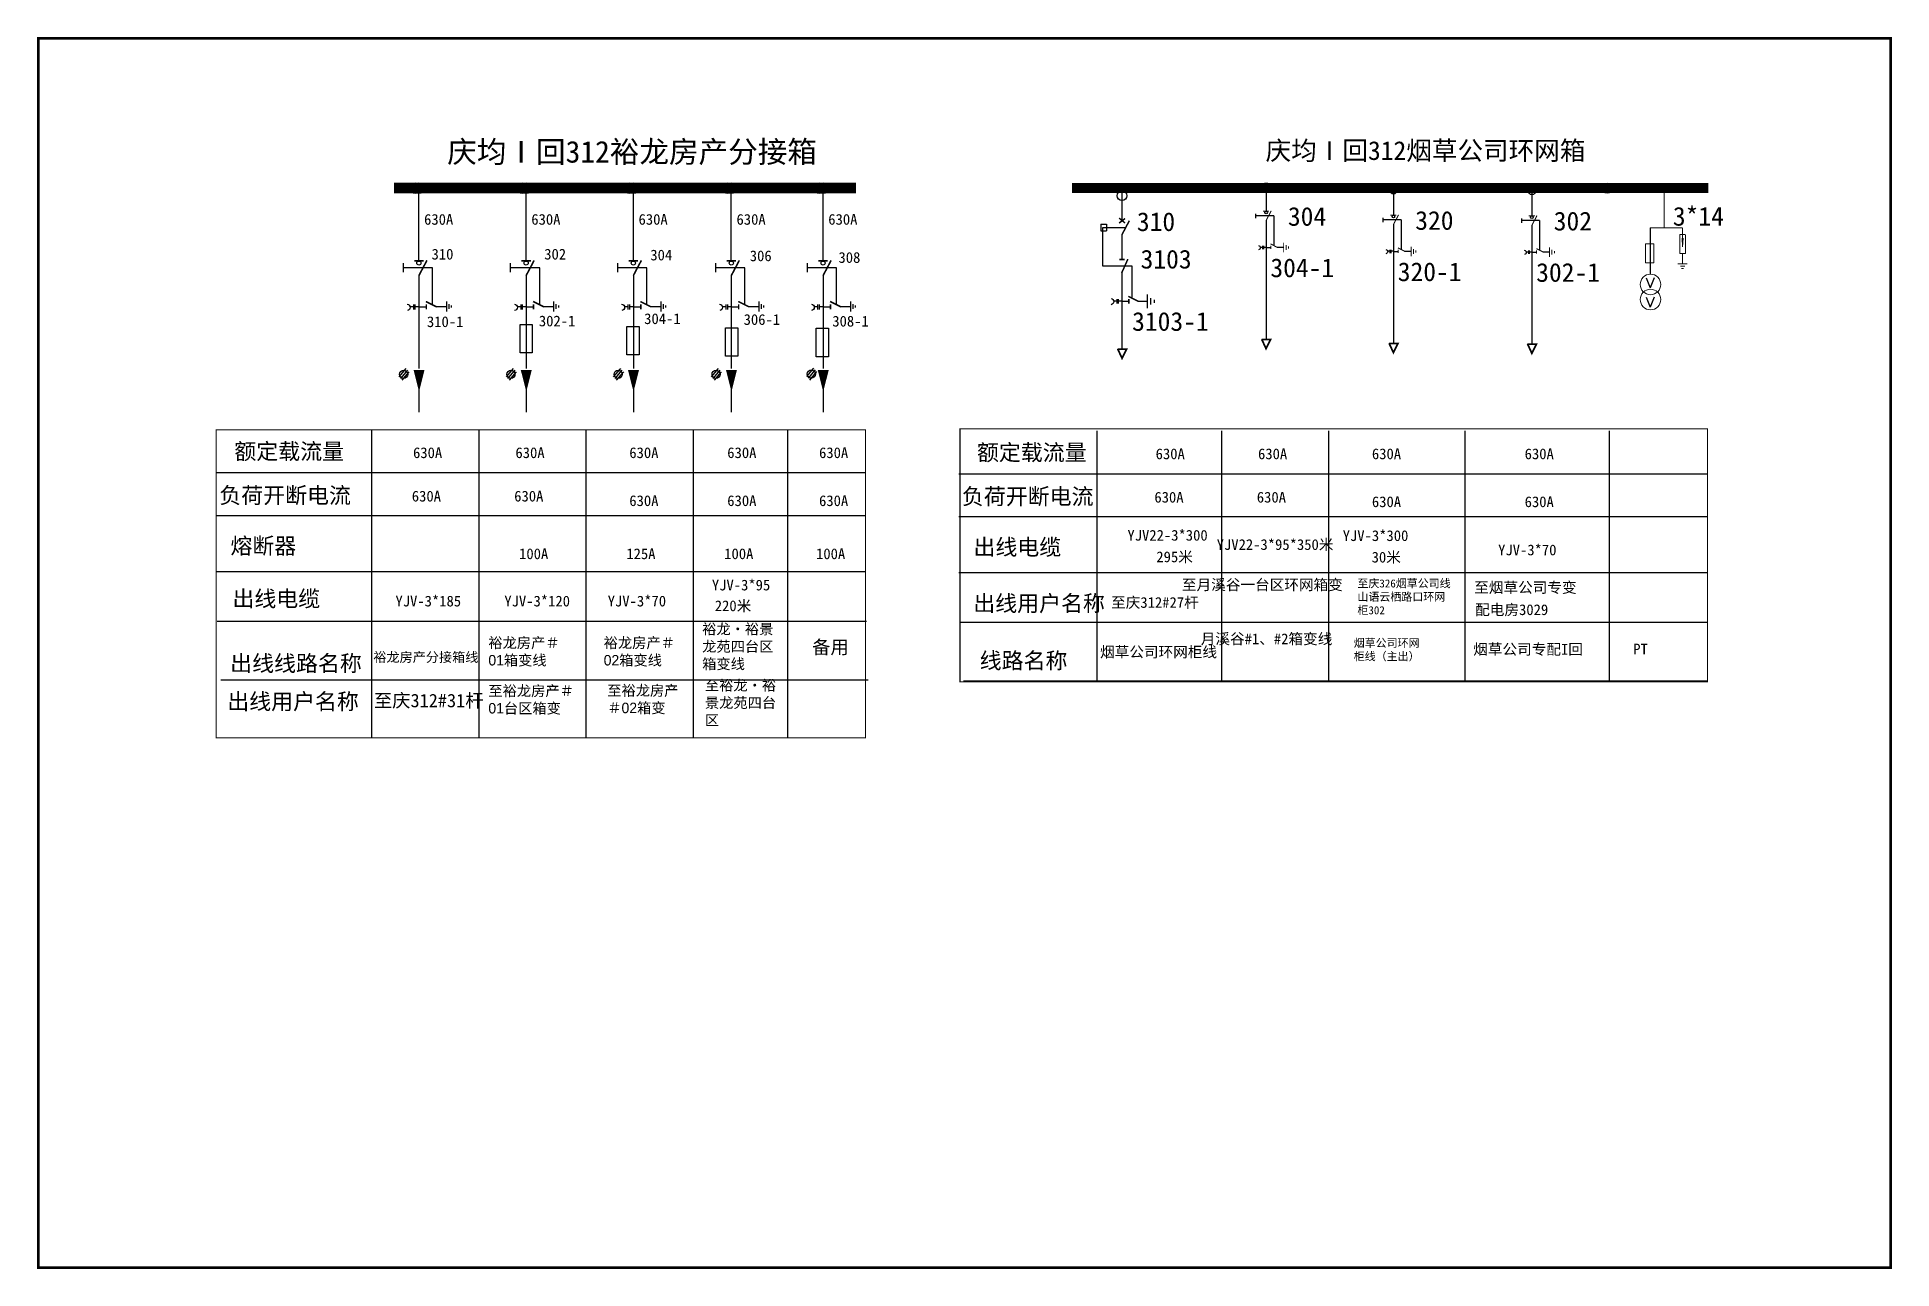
# Model space of a CAD drawing. Extents: x -1 to 345, y -241 to -12.
import ezdxf

# ---------------------------------------------------------------- set-up
doc = ezdxf.new("R2010")
doc.units = 0
doc.header["$LTSCALE"] = 0.774411
doc.linetypes.add('ACAD_ISO02W100', pattern=[15, 12, -3])
doc.linetypes.add('ACAD_ISO04W100', pattern=[30, 24, -3, 0, -3])
doc.layers.get('0').update_dxf_attribs({"linetype": 'CONTINUOUS'})
doc.layers.add('1', color=7, linetype='CONTINUOUS')
doc.layers.add('2', color=7, linetype='ACAD_ISO04W100', lineweight=13)
doc.styles.add('HZ', font='')
doc.styles.get("Standard").update_dxf_attribs({"font": '', "height": 2.5})
doc.styles.add('STYLE1', font='txt.shx', dxfattribs={"height": 2.6})
doc.styles.add('字体', font='', dxfattribs={"height": 2.5})
doc.styles.get('HZ').set_extended_font_data('楷体_GB2312')
doc.styles.get('Standard').set_extended_font_data('SimSun')
doc.styles.get('字体').set_extended_font_data('KaiTi_GB2312')

# ---------------------------------------------------------------- blocks, each defined once
blk = doc.blocks.new('JD')
for points in [[(-2, 0.2), (-2, -0.2), (2, 0.2), (2, -0.2)], [(1, -1.2), (1, -0.8), (-1, -1.2), (-1, -0.8)], [(-0.5, -1.8), (-0.5, -2.2), (0.5, -1.8), (0.5, -2.2)]]:
    blk.add_trace(points)

msp = doc.modelspace()

# ---------------------------------------------------------------- linework, layer by layer
for p, q in [((70.43, -40.79), (70.43, -53.31)), ((90.43, -40.79), (90.43, -53.31)), ((110.43, -40.79), (110.43, -53.31)), ((128.7, -40.79), (128.7, -53.31)), ((145.82, -40.79), (145.82, -53.31)), ((70.49, -56.04), (70.49, -73.45)), ((90.49, -56.04), (90.49, -73.45)), ((110.49, -56.04), (110.49, -73.45)), ((128.76, -56.04), (128.76, -73.45)), ((145.88, -56.04), (145.88, -73.45)), ((70.49, -61.94), (71.88, -61.94)), ((73.68, -61.9), (75.57, -61.9)), ((90.49, -61.94), (91.88, -61.94)), ((93.68, -61.9), (95.57, -61.9)), ((110.49, -61.94), (111.88, -61.94)), ((113.68, -61.9), (115.57, -61.9)), ((128.76, -61.94), (130.14, -61.94)), ((131.95, -61.9), (133.84, -61.9)), ((145.88, -61.94), (147.26, -61.94)), ((149.07, -61.9), (150.96, -61.9)), ((68.08, -73.41), (66.75, -75)), ((68.37, -73.72), (67.04, -75.31)), ((68.63, -74.05), (67.31, -75.64)), ((70.49, -74.46), (70.49, -81.55)), ((88.08, -73.41), (86.75, -75)), ((88.37, -73.72), (87.04, -75.31)), ((88.63, -74.05), (87.31, -75.64)), ((90.49, -74.46), (90.49, -81.55)), ((108.08, -73.41), (106.75, -75)), ((108.37, -73.72), (107.04, -75.31)), ((108.63, -74.05), (107.31, -75.64)), ((110.49, -74.46), (110.49, -81.55)), ((126.34, -73.41), (125.02, -75)), ((126.64, -73.72), (125.31, -75.31)), ((126.9, -74.05), (125.57, -75.64)), ((128.75, -74.46), (128.75, -81.55)), ((144.11, -73.35), (142.78, -74.94)), ((144.4, -73.66), (143.08, -75.25)), ((144.67, -73.99), (143.34, -75.58)), ((145.87, -74.46), (145.87, -81.55)), ((61.66, -84.86), (61.66, -142.31)), ((61.66, -84.86), (61.66, -142.31)), ((81.66, -84.86), (81.66, -142.31)), ((101.66, -84.86), (101.66, -142.31)), ((121.66, -84.86), (121.66, -142.31)), ((121.66, -84.86), (121.66, -142.31)), ((139.23, -84.86), (139.23, -142.31)), ((196.97, -85.06), (196.97, -131.89)), ((220.17, -85.06), (220.17, -131.69)), ((240.17, -85.06), (240.17, -131.89)), ((265.61, -85.06), (265.61, -131.89))]:
    msp.add_line(p, q)
at = {"color": 7, "linetype": 'ByBlock'}
for p, q in [((201.62, -40.28), (201.62, -45.9)), ((197.66, -46.54), (198.77, -46.54)), ((197.66, -46.54), (197.66, -47.78)), ((197.66, -47.78), (198.77, -47.78)), ((198.01, -47.19), (198.01, -54.26)), ((202.17, -47.19), (198.01, -47.19)), ((198.77, -46.54), (198.77, -47.78)), ((201.62, -48.43), (201.62, -53.02)), ((300.15, -47.19), (300.15, -55.84)), ((198.01, -54.26), (203.5, -54.26)), ((201.62, -55.32), (201.62, -69.79)), ((203.5, -54.26), (203.5, -60.1)), ((201.62, -60.9), (202.9, -60.9)), ((204.58, -60.86), (206.32, -60.86))]:
    msp.add_line(p, q, dxfattribs=at)
at = {"linetype": 'Continuous'}
for p, q in [((75.62, -60.92), (75.62, -62.82)), ((76.06, -61.41), (76.06, -62.29)), ((76.5, -61.66), (76.5, -62.07)), ((95.62, -60.92), (95.62, -62.82)), ((96.06, -61.41), (96.06, -62.29)), ((96.5, -61.66), (96.5, -62.07)), ((115.62, -60.92), (115.62, -62.82)), ((116.06, -61.41), (116.06, -62.29)), ((116.5, -61.66), (116.5, -62.07)), ((133.89, -60.92), (133.89, -62.82)), ((134.33, -61.41), (134.33, -62.29)), ((134.77, -61.66), (134.77, -62.07)), ((151.01, -60.92), (151.01, -62.82)), ((151.45, -61.41), (151.45, -62.29)), ((151.89, -61.66), (151.89, -62.07)), ((32.7, -92.86), (153.8, -92.86)), ((171.21, -93.06), (310.85, -93.06)), ((32.7, -100.86), (153.8, -100.86)), ((171.21, -101.06), (310.85, -101.06)), ((32.7, -111.28), (153.8, -111.28)), ((32.88, -120.54), (153.98, -120.54)), ((33.55, -131.48), (154.26, -131.48)), ((172.06, -131.69), (310.85, -131.69))]:
    msp.add_line(p, q, dxfattribs=at)
at = {"color": 0}
msp.add_line((292.49, -85.06), (292.49, -131.89), dxfattribs=at)
at = {"color": 0, "linetype": 'Continuous'}
for p, q in [((171.21, -111.48), (310.85, -111.48)), ((171.39, -120.74), (310.85, -120.74))]:
    msp.add_line(p, q, dxfattribs=at)
at = {"linetype": 'Continuous', "const_width": 0.5}
msp.add_lwpolyline([(-0.47, -11.88), (344.99, -11.88), (344.99, -241.11), (-0.47, -241.11)], close=True, dxfattribs=at)
for points, const_width in [([(65.84, -39.77), (152, -39.77)], 2), ([(69.61, -53.35), (71.38, -53.35)], 0.3), ([(70.49, -56.11), (71.99, -53.27)], 0.3), ([(89.61, -53.35), (91.38, -53.35)], 0.3), ([(90.49, -56.11), (91.99, -53.27)], 0.3), ([(109.61, -53.35), (111.38, -53.35)], 0.3), ([(110.49, -56.11), (111.99, -53.27)], 0.3), ([(127.87, -53.35), (129.64, -53.35)], 0.3), ([(128.76, -56.11), (130.26, -53.27)], 0.3), ([(145, -53.35), (146.76, -53.35)], 0.3), ([(145.88, -56.11), (147.38, -53.27)], 0.3), ([(71.8, -60.94), (73.8, -61.94)], 0.3), ([(71.88, -61.48), (71.88, -62.4)], 0.3), ([(91.8, -60.94), (93.8, -61.94)], 0.3), ([(91.88, -61.48), (91.88, -62.4)], 0.3), ([(111.8, -60.94), (113.8, -61.94)], 0.3), ([(111.88, -61.48), (111.88, -62.4)], 0.3), ([(130.07, -60.94), (132.07, -61.94)], 0.3), ([(130.14, -61.48), (130.14, -62.4)], 0.3), ([(147.19, -60.94), (149.19, -61.94)], 0.3), ([(147.26, -61.48), (147.26, -62.4)], 0.3)]:
    msp.add_lwpolyline(points, dxfattribs=dict(const_width=const_width))
at = {"color": 7, "linetype": 'ByBlock'}
for points, format in [([(192.34, -39.78, 1.85, 1.85, 0), (311.01, -39.78, 1.85, 1.85, 0)], "xyseb"), ([(201.09, -46.31, 0.278, 0.278, 0), (202.22, -45.46, 0.278, 0.278, 0)], "xyseb"), ([(201.1, -45.38, 0.278, 0.278, 0), (202.19, -46.29, 0.278, 0.278, 0)], "xyseb"), ([(201.62, -48.5, 0.278, 0.278, 0), (203.01, -45.86, 0.278, 0.278, 0)], "xyseb"), ([(201.12, -53.1, 0.278, 0.278, 0), (202.15, -53.1, 0.278, 0.278, 0)], "xyseb"), ([(201.56, -55.66, 0.278, 0.278, 0), (202.73, -53.04, 0.278, 0.278, 0)], "xyseb"), ([(199.6, -60.41, -0.877934), (199.62, -61.53)], "xyb"), ([(202.83, -59.97, 0.278, 0.278, 0), (204.68, -60.9, 0.278, 0.278, 0)], "xyseb"), ([(202.9, -60.47, 0.278, 0.278, 0), (202.9, -61.33, 0.278, 0.278, 0)], "xyseb"), ([(227.68, -68.02, 0.331, 0.331, 0), (229.36, -68.02, 0.331, 0.331, 0), (228.5, -69.73, 0.331, 0.331, 0), (227.7, -67.99, 0.331, 0.331, 0)], "xyseb"), ([(251.43, -68.76, 0.331, 0.331, 0), (253.12, -68.76, 0.331, 0.331, 0), (252.26, -70.47, 0.331, 0.331, 0), (251.45, -68.73, 0.331, 0.331, 0)], "xyseb"), ([(277.26, -68.89, 0.331, 0.331, 0), (278.95, -68.89, 0.331, 0.331, 0), (278.08, -70.6, 0.331, 0.331, 0), (277.28, -68.86, 0.331, 0.331, 0)], "xyseb"), ([(200.81, -69.81, 0.331, 0.331, 0), (202.5, -69.81, 0.331, 0.331, 0), (201.64, -71.52, 0.331, 0.331, 0), (200.83, -69.78, 0.331, 0.331, 0)], "xyseb")]:
    msp.add_lwpolyline(points, format=format, dxfattribs=at)
at = {"color": 0, "linetype": 'ByBlock'}
for points in [[(226.56, -44.56), (226.56, -45.37)], [(250.31, -45.31), (250.31, -46.12)], [(276.14, -45.43), (276.14, -46.24)], [(299.42, -56.5), (300.17, -58.39)], [(300.92, -56.5), (300.17, -58.39)], [(299.42, -60.1), (300.17, -61.99)], [(300.92, -60.1), (300.17, -61.99)]]:
    msp.add_lwpolyline(points, dxfattribs=at)
at = {"color": 0, "linetype": 'ByBlock', "ltscale": 2}
for points in [[(229.94, -44.97), (226.56, -44.97)], [(229.94, -44.97), (229.94, -50.51)], [(253.69, -45.71), (250.31, -45.71)], [(253.69, -45.71), (253.69, -51.26)], [(279.52, -45.84), (276.14, -45.84)], [(279.52, -45.84), (279.52, -51.39)]]:
    msp.add_lwpolyline(points, dxfattribs=at)
for points in [[(67.54, -53.8), (67.54, -55.47)], [(87.54, -53.8), (87.54, -55.47)], [(107.54, -53.8), (107.54, -55.47)], [(125.81, -53.8), (125.81, -55.47)], [(142.93, -53.8), (142.93, -55.47)], [(69.48, -61.93), (68.85, -61.93)], [(69.48, -61.5), (69.48, -62.42)], [(69.76, -61.5), (69.76, -62.42)], [(70.49, -61.93), (69.76, -61.93)], [(89.48, -61.93), (88.85, -61.93)], [(89.48, -61.5), (89.48, -62.42)], [(89.76, -61.5), (89.76, -62.42)], [(90.49, -61.93), (89.76, -61.93)], [(109.48, -61.93), (108.85, -61.93)], [(109.48, -61.5), (109.48, -62.42)], [(109.76, -61.5), (109.76, -62.42)], [(110.49, -61.93), (109.76, -61.93)], [(127.75, -61.93), (127.12, -61.93)], [(127.75, -61.5), (127.75, -62.42)], [(128.03, -61.5), (128.03, -62.42)], [(128.76, -61.93), (128.03, -61.93)], [(144.87, -61.93), (144.24, -61.93)], [(144.87, -61.5), (144.87, -62.42)], [(145.15, -61.5), (145.15, -62.42)], [(145.88, -61.93), (145.15, -61.93)]]:
    msp.add_lwpolyline(points)
at = {"linetype": 'ACAD_ISO02W100'}
for points in [[(73.02, -61.47), (73.02, -54.63), (67.54, -54.63)], [(93.02, -61.47), (93.02, -54.63), (87.54, -54.63)], [(113.02, -61.47), (113.02, -54.63), (107.54, -54.63)], [(131.29, -61.47), (131.29, -54.63), (125.81, -54.63)], [(148.41, -61.47), (148.41, -54.63), (142.93, -54.63)]]:
    msp.add_lwpolyline(points, dxfattribs=at)
for points, format in [([(68.31, -61.41, -0.877934), (68.34, -62.63)], "xyb"), ([(88.31, -61.41, -0.877934), (88.34, -62.63)], "xyb"), ([(108.31, -61.41, -0.877934), (108.34, -62.63)], "xyb"), ([(126.58, -61.41, -0.877934), (126.6, -62.63)], "xyb"), ([(143.7, -61.41, -0.877934), (143.72, -62.63)], "xyb"), ([(70.52, -73.71, 2.05, 0, 0), (70.52, -77.78, 0, 0, 0)], "xyseb"), ([(90.52, -73.71, 2.05, 0, 0), (90.52, -77.78, 0, 0, 0)], "xyseb"), ([(110.52, -73.71, 2.05, 0, 0), (110.52, -77.78, 0, 0, 0)], "xyseb"), ([(128.79, -73.71, 2.05, 0, 0), (128.79, -77.78, 0, 0, 0)], "xyseb"), ([(145.91, -73.71, 2.05, 0, 0), (145.91, -77.78, 0, 0, 0)], "xyseb")]:
    msp.add_lwpolyline(points, format=format)
at = {"color": 7, "linetype": 'ByBlock'}
for points in [[(200.68, -60.88), (200.1, -60.88)], [(200.68, -60.49), (200.68, -61.34)], [(200.94, -60.49), (200.94, -61.34)], [(201.61, -60.88), (200.94, -60.88)]]:
    msp.add_lwpolyline(points, dxfattribs=at)
at = {"linetype": 'Continuous'}
for points in [[(89.37, -65.22), (91.64, -65.22), (91.64, -70.51), (89.37, -70.51)], [(109.28, -65.62), (111.55, -65.62), (111.55, -70.91), (109.28, -70.91)], [(127.7, -65.83), (129.97, -65.83), (129.97, -71.12), (127.7, -71.12)], [(144.61, -65.94), (146.88, -65.94), (146.88, -71.23), (144.61, -71.23)]]:
    msp.add_lwpolyline(points, close=True, dxfattribs=at)
at = {"linetype": 'Continuous', "const_width": 0.2}
for points in [[(61.66, -84.86), (32.7, -84.86), (32.7, -142.31), (153.8, -142.31), (153.8, -84.86), (61.66, -84.86)], [(218.71, -84.68), (171.42, -84.68), (171.42, -131.89), (310.85, -131.89), (310.85, -84.68), (218.71, -84.68)]]:
    msp.add_lwpolyline(points, dxfattribs=at)
for centre, radius in [((69.86, -39.8), 0.996), ((70.48, -39.8), 0.996), ((89.86, -39.8), 0.996), ((90.48, -39.8), 0.996), ((109.86, -39.8), 0.996), ((110.48, -39.8), 0.996), ((128.13, -39.8), 0.996), ((128.75, -39.8), 0.996), ((145.25, -39.8), 0.996), ((145.87, -39.8), 0.996), ((70.49, -53.77), 0.384), ((90.49, -53.77), 0.384), ((110.49, -53.77), 0.384), ((128.76, -53.77), 0.384), ((145.88, -53.77), 0.384), ((67.66, -74.53), 0.757), ((87.66, -74.53), 0.757), ((107.66, -74.53), 0.757), ((125.92, -74.53), 0.757), ((143.69, -74.47), 0.757)]:
    msp.add_circle(centre, radius)
at = {"color": 7, "linetype": 'ByBlock'}
for centre in [(201.63, -41.21), (292.13, -39.8)]:
    msp.add_circle(centre, 0.923, dxfattribs=at)
at = {"linetype": 'ByBlock'}
for points in [[(231.7, -51.76), (231.88, -51.76), (231.7, -49.95), (231.88, -49.95)], [(232.34, -50.4), (232.15, -50.4), (232.34, -51.31), (232.15, -51.31)], [(232.61, -51.08), (232.79, -51.08), (232.61, -50.63), (232.79, -50.63)], [(255.46, -52.5), (255.64, -52.5), (255.46, -50.69), (255.64, -50.69)], [(256.09, -51.15), (255.91, -51.15), (256.09, -52.05), (255.91, -52.05)], [(256.36, -51.82), (256.54, -51.82), (256.36, -51.37), (256.54, -51.37)], [(281.28, -52.63), (281.46, -52.63), (281.28, -50.82), (281.46, -50.82)], [(281.92, -51.27), (281.74, -51.27), (281.92, -52.18), (281.74, -52.18)], [(282.19, -51.95), (282.37, -51.95), (282.19, -51.5), (282.37, -51.5)], [(307.08, -53.8), (307.08, -53.98), (305.31, -53.8), (305.31, -53.98)], [(305.75, -54.42), (305.75, -54.24), (306.64, -54.42), (306.64, -54.24)], [(306.42, -54.69), (306.42, -54.86), (305.98, -54.69), (305.98, -54.86)]]:
    msp.add_trace(points, dxfattribs=at)
at = {"layer": '1', "color": 7, "linetype": 'ByBlock'}
for p, q in [((228.5, -38.85), (228.5, -44.05)), ((252.25, -39.59), (252.25, -44.8)), ((278.08, -39.72), (278.08, -44.92)), ((228.5, -45.82), (228.5, -68.02)), ((252.25, -46.56), (252.25, -68.76)), ((278.08, -46.69), (278.08, -68.89)), ((228.5, -50.85), (229.39, -50.85)), ((230.56, -50.82), (231.78, -50.82)), ((252.25, -51.59), (253.14, -51.59)), ((254.31, -51.56), (255.53, -51.56)), ((278.08, -51.72), (278.97, -51.72)), ((280.14, -51.69), (281.36, -51.69))]:
    msp.add_line(p, q, dxfattribs=at)
for points, format in [([(227.93, -44.08, 0.194, 0.194, 0), (229.07, -44.08, 0.194, 0.194, 0)], "xyseb"), ([(228.5, -45.87, 0.194, 0.194, 0), (229.47, -44.03, 0.194, 0.194, 0)], "xyseb"), ([(251.68, -44.82, 0.194, 0.194, 0), (252.82, -44.82, 0.194, 0.194, 0)], "xyseb"), ([(252.25, -46.61, 0.194, 0.194, 0), (253.22, -44.77, 0.194, 0.194, 0)], "xyseb"), ([(277.51, -44.95, 0.194, 0.194, 0), (278.65, -44.95, 0.194, 0.194, 0)], "xyseb"), ([(278.08, -46.74, 0.194, 0.194, 0), (279.05, -44.9, 0.194, 0.194, 0)], "xyseb"), ([(227.09, -50.5, -0.877934), (227.1, -51.29)], "xyb"), ([(229.34, -50.2, 0.194, 0.194, 0), (230.63, -50.85, 0.194, 0.194, 0)], "xyseb"), ([(229.39, -50.55, 0.194, 0.194, 0), (229.39, -51.14, 0.194, 0.194, 0)], "xyseb"), ([(250.84, -51.25, -0.877934), (250.86, -52.03)], "xyb"), ([(253.1, -50.94, 0.194, 0.194, 0), (254.39, -51.59, 0.194, 0.194, 0)], "xyseb"), ([(253.14, -51.29, 0.194, 0.194, 0), (253.14, -51.89, 0.194, 0.194, 0)], "xyseb"), ([(276.67, -51.37, -0.877934), (276.69, -52.16)], "xyb"), ([(278.92, -51.07, 0.194, 0.194, 0), (280.21, -51.72, 0.194, 0.194, 0)], "xyseb"), ([(278.97, -51.42, 0.194, 0.194, 0), (278.97, -52.01, 0.194, 0.194, 0)], "xyseb")]:
    msp.add_lwpolyline(points, format=format, dxfattribs=at)
for points in [[(227.85, -50.84), (227.44, -50.84)], [(227.85, -50.56), (227.85, -51.15)], [(228.03, -50.56), (228.03, -51.15)], [(228.49, -50.84), (228.03, -50.84)], [(251.6, -51.58), (251.19, -51.58)], [(251.6, -51.31), (251.6, -51.9)], [(251.78, -51.31), (251.78, -51.9)], [(252.25, -51.58), (251.78, -51.58)], [(277.43, -51.71), (277.02, -51.71)], [(277.43, -51.43), (277.43, -52.02)], [(277.61, -51.43), (277.61, -52.02)], [(278.08, -51.71), (277.61, -51.71)]]:
    msp.add_lwpolyline(points, dxfattribs=at)
for centre, radius in [((228.53, -39.49), 0.643), ((252.28, -40.24), 0.643), ((278.11, -40.36), 0.643), ((228.5, -44.35), 0.248), ((252.25, -45.09), 0.248), ((278.08, -45.22), 0.248)]:
    msp.add_circle(centre, radius, dxfattribs=at)
at = {"layer": '2', "linetype": 'ByBlock'}
for p, q in [((302.75, -40.09), (302.75, -47.16)), ((300.15, -47.19), (306.11, -47.19)), ((306.19, -48.43), (306.2, -50.72)), ((306.2, -47.19), (306.2, -48.46)), ((306.7, -48.47), (305.66, -48.47)), ((305.66, -48.47), (305.66, -51.97)), ((306.2, -50.67), (306.09, -49.1)), ((306.17, -50.72), (306.33, -49.1)), ((306.71, -51.97), (306.71, -48.49)), ((305.66, -51.97), (306.71, -51.97)), ((306.2, -53.89), (306.2, -52.08))]:
    msp.add_line(p, q, dxfattribs=at)
msp.add_lwpolyline([(299.31, -50.2), (300.82, -50.2), (300.82, -53.75), (299.31, -53.75)], close=True, dxfattribs=at)
at = {"layer": '2', "color": 7, "linetype": 'ByBlock'}
for centre in [(300.21, -57.76), (300.21, -60.57)]:
    msp.add_circle(centre, 1.92, dxfattribs=at)

# ---------------------------------------------------------------- block references
at = {"color": 7, "linetype": 'ByBlock', "xscale": 0.6491352095617344, "yscale": 0.6491352095617344, "zscale": 0.6491352095628483, "rotation": 90}
msp.add_blockref('JD', (206.35, -60.91), dxfattribs=at)

# ---------------------------------------------------------------- texts
at = {"style": 'HZ'}
for s, height, p in [('庆均Ⅰ回312裕龙房产分接箱', 4.0454, (75.78, -35.04)), ('额定载流量', 3, (36.07, -90.38)), ('额定载流量', 3, (174.58, -90.59)), ('负荷开断电流', 3, (33.26, -98.59)), ('负荷开断电流', 3, (171.77, -98.79)), ('熔断器', 3, (35.34, -108.01)), ('出线电缆', 3, (173.93, -108.24)), ('出线电缆', 3, (35.71, -117.85)), ('出线用户名称', 3, (173.89, -118.73)), ('备用', 2.5, (143.84, -126.65)), ('出线线路名称', 3, (35.29, -129.92)), ('裕龙房产分接箱线', 1.796, (61.99, -128.16)), ('线路名称', 3, (175.09, -129.41)), ('出线用户名称', 3, (34.74, -137.03)), ('至庆312#31杆', 2.5, (62.11, -136.61))]:
    msp.add_text(s, height=height, dxfattribs=at).set_placement(p)
for s, p in [('630A', (71.46, -46.62)), ('630A', (91.46, -46.62)), ('630A', (111.46, -46.62)), ('630A', (129.73, -46.62)), ('630A', (146.85, -46.62)), ('310', (72.85, -53.11)), ('302', (93.87, -53.11)), ('304', (113.66, -53.27)), ('306', (132.21, -53.42)), ('308', (148.75, -53.73)), ('310-1', (71.99, -65.71)), ('302-1', (92.87, -65.57)), ('304-1', (112.51, -65.15)), ('306-1', (131.06, -65.3)), ('308-1', (147.6, -65.61)), ('630A', (69.4, -90.14)), ('630A', (88.5, -90.14)), ('630A', (109.74, -90.14)), ('630A', (128.01, -90.14)), ('630A', (145.13, -90.14)), ('630A', (207.91, -90.35)), ('630A', (227.01, -90.35)), ('630A', (248.25, -90.35)), ('630A', (276.74, -90.35)), ('630A', (69.17, -98.24)), ('630A', (88.27, -98.24)), ('630A', (207.68, -98.44)), ('630A', (226.78, -98.44)), ('630A', (109.74, -99.09)), ('630A', (128.01, -99.09)), ('630A', (145.13, -99.09)), ('630A', (248.25, -99.29)), ('630A', (276.74, -99.29)), ('YJV22-3*300', (202.65, -105.54)), ('YJV-3*300', (242.8, -105.61)), ('100A', (89.18, -108.99)), ('125A', (109.18, -108.99)), ('100A', (127.44, -108.99)), ('100A', (144.57, -108.99)), ('YJV-3*70', (271.79, -108.27)), ('295米', (208.04, -109.56)), ('30米', (248.2, -109.62)), ('YJV-3*95', (125.14, -114.82)), ('至烟草公司专变', (267.33, -115.27)), ('YJV-3*185', (66.12, -117.81)), ('YJV-3*120', (86.43, -117.81)), ('YJV-3*70', (105.71, -117.81)), ('220米', (125.68, -118.69)), ('至庆312#27杆', (199.6, -118.07)), ('配电房3029', (267.51, -119.42)), ('烟草公司专配I回', (267.15, -126.8)), ('烟草公司环网柜线', (197.54, -127.3)), ('PT', (296.99, -126.76))]:
    msp.add_text(s, height=2).set_placement(p)
at = {"color": 0}
for s, p in [('YJV22-3*95*350米', (219.3, -107.27)), ('至月溪谷一台区环网箱变', (212.82, -114.76)), ('月溪谷#1、#2箱变线', (216.33, -124.85))]:
    msp.add_text(s, height=2, dxfattribs=at).set_placement(p)
at = {"linetype": 'ByBlock', "char_height": 6, "width": 353.0071, "attachment_point": 1, "style": 'HZ'}
for s, insert in [('{\\fSimSun|b0|i0|c134|p2;\\H0.5833x;庆均Ⅰ回\\fkaiti_gb2312|b0|i0|c134|p49;312\\fSimSun|b0|i0|c134|p2;烟草公司环网箱}', (228.42, -31.04)), ('{\\fkaiti_gb2312|b0|i0|c134|p49;\\H0.5833x;310}', (204.41, -44.3)), ('{\\fkaiti_gb2312|b0|i0|c134|p49;\\H0.5833x;304}', (232.58, -43.32)), ('\\fkaiti_gb2312|b0|i0|c134|p49;\\H0.5833x;320', (256.33, -44.07)), ('{\\fkaiti_gb2312|b0|i0|c134|p49;\\H0.5833x;302}', (282.16, -44.19)), ('\\fkaiti_gb2312|b0|i0|c134|p49;\\H0.5833x;3*14', (304.38, -43.3)), ('{\\fkaiti_gb2312|b0|i0|c134|p49;\\H0.5833x;3103}', (205.1, -51.29)), ('{\\fkaiti_gb2312|b0|i0|c134|p49;\\H0.5833x;304-1}', (229.31, -52.9)), ('\\fkaiti_gb2312|b0|i0|c134|p49;\\H0.5833x;320-1', (253.07, -53.64)), ('{\\fkaiti_gb2312|b0|i0|c134|p49;\\H0.5833x;302-1}', (278.89, -53.77)), ('{\\fkaiti_gb2312|b0|i0|c134|p49;\\H0.5833x;3103-1}', (203.52, -62.91))]:
    msp.add_mtext(s, dxfattribs=dict(at, insert=insert))
at = {"color": 0, "char_height": 1.5, "attachment_point": 1, "style": '字体'}
for s, insert, width in [('{\\fSimSun|b0|i0|c134|p2;至庆}326{\\fSimSun|b0|i0|c134|p2;烟草公司线山语云栖路口环网柜302}', (245.55, -112.77), 17.3764), ('{\\fSimSun|b0|i0|c134|p2;烟草公司环网柜线（主出）}', (244.86, -123.87), 12.5488)]:
    msp.add_mtext(s, dxfattribs=dict(at, insert=insert, width=width))
at = {"color": 0, "linetype": 'Continuous', "char_height": 1.9476, "attachment_point": 1, "style": 'STYLE1'}
for s, insert, width in [('{\\fSimSun|b0|i0|c134|p2;裕龙·裕景龙苑四台区箱变线}', (123.33, -121.06), 13.3918), ('{\\f\uffbfﾬￌﾣﾤ_GB2312|b0|i0|c134|p49;裕龙房产＃01箱变线}', (83.45, -123.62), 13.7397), ('{\\f\uffbfﾬￌﾣﾤ_GB2312|b0|i0|c134|p49;裕龙房产＃02箱变线}', (104.96, -123.62), 13.7397), ('{\\fSimSun|b0|i0|c134|p2;至裕龙·裕景龙苑四台区}', (123.84, -131.55), 13.3918), ('{\\f\uffbfﾬￌﾣﾤ_GB2312|b0|i0|c134|p49;至裕龙房产＃01台区箱变}', (83.45, -132.58), 16.1261), ('{\\f\uffbfﾬￌﾣﾤ_GB2312|b0|i0|c134|p2;至\\f\uffbfﾬￌﾣﾤ_GB2312|b0|i0|c134|p49;裕龙房产＃02箱变}', (105.63, -132.52), 13.3918)]:
    msp.add_mtext(s, dxfattribs=dict(at, insert=insert, width=width))

doc.saveas('drawing.dxf')
